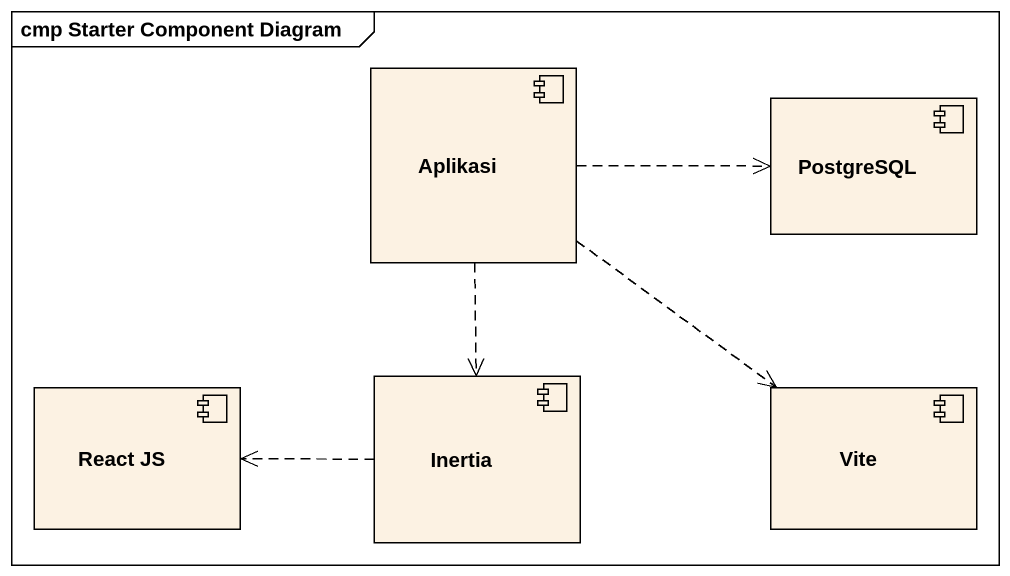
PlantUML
@startuml
mainframe cmp Starter Component Diagram
component Aplikasi
component PostgreSQL
component "React JS" as React_JS
component Inertia
component Vite
Aplikasi .right.> PostgreSQL
Aplikasi ..> Inertia
Aplikasi ..> Vite
Inertia .left.> React_JS
@enduml
